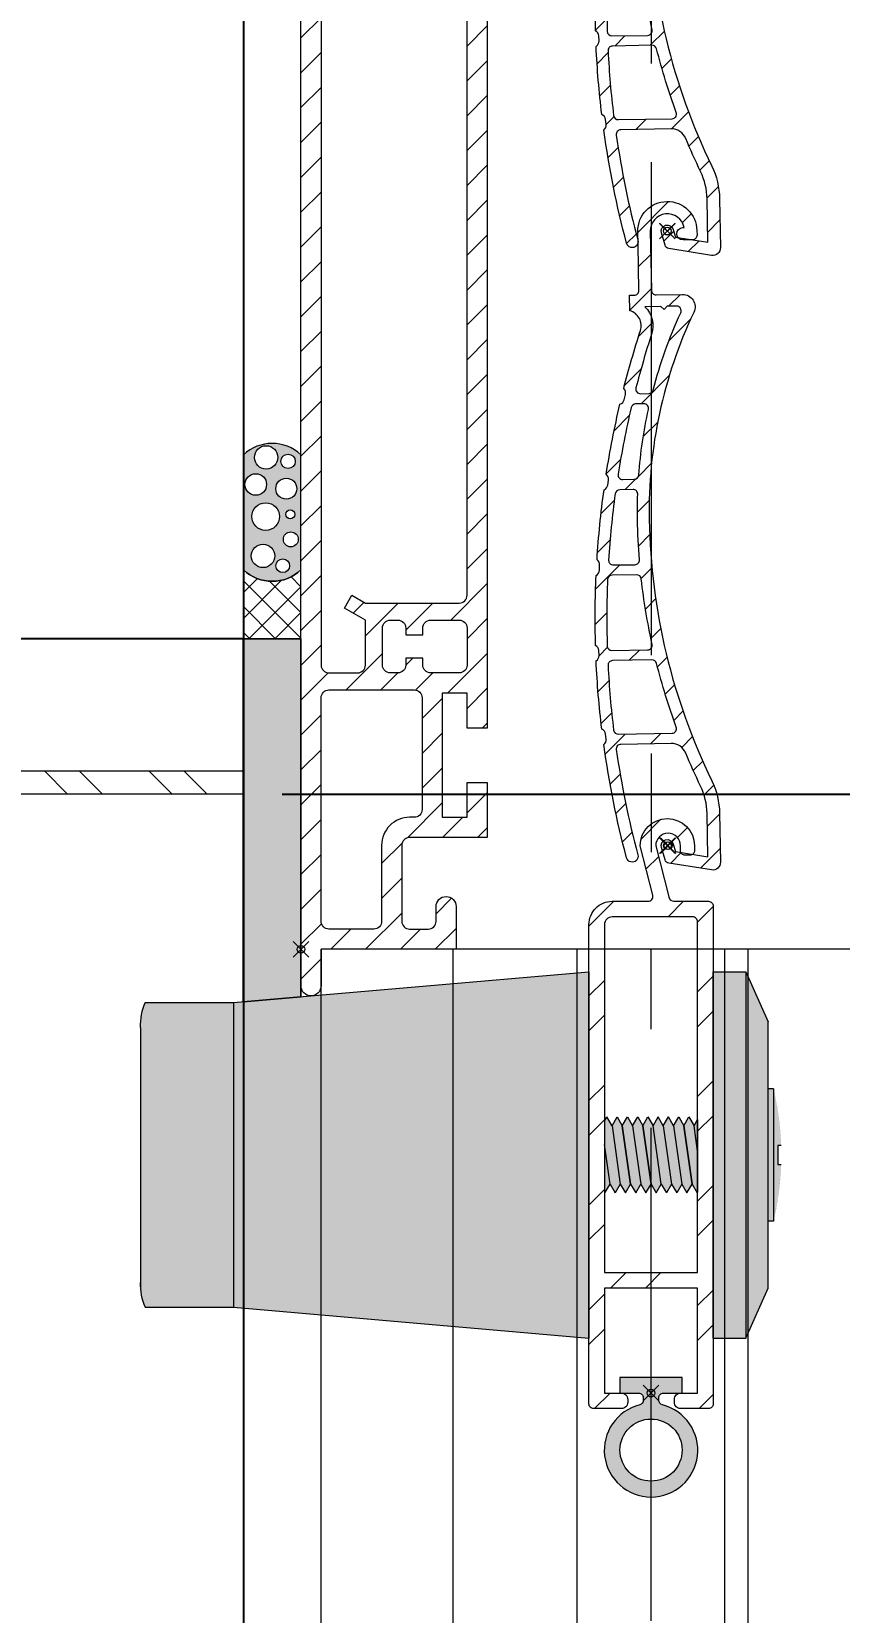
# Model space of a CAD drawing. Header units: millimetres. Extents: x -20000 to 230000, y -17405 to 25402.
# Drawn here: x 74986.4 to 75038.4, y -11908.4 to -11806.6 of the extents above; entities that cross this region are included whole.
import ezdxf

# ---------------------------------------------------------------- set-up
doc = ezdxf.new("R2010")
doc.units = ezdxf.units.MM
doc.header["$PDMODE"] = 35
doc.header["$PDSIZE"] = 0.5
doc.linetypes.add('AXES', pattern=[50.8, 31.75, -6.35, 6.35, -6.35])
doc.layers.get('0').update_dxf_attribs({"lineweight": 13})
doc.layers.get('Defpoints').update_dxf_attribs({"true_color": 0xc2a584})
doc.layers.add('0 - Invisible', color=43, linetype='Continuous', lineweight=0, plot=False)
for name, color, linetype, lineweight in [('1 - Acier', 160, 'Continuous', 13), ('1 - Aluminium', 150, 'Continuous', 13), ('1 - Axe', 1, 'AXES', 0), ('1 - BETON', 251, 'Continuous', 25), ('1 - Béton', 251, 'Continuous', 25), ('1 - Cotation', 32, 'Continuous', 13), ('1 - Joint', 7, 'Continuous', 13), ('1 - PVC', 7, 'Continuous', 13), ('1 - Silicone', 40, 'Continuous', 13)]:
    doc.layers.add(name, color=color, linetype=linetype, lineweight=lineweight)
doc.layers.add('1 - Cache', color=7, linetype='Continuous', lineweight=0, true_color=0xffffff)
doc.styles.add('Texte Poralu', font='tahomabd.ttf')
doc.dimstyles.new('100 - 1000', dxfattribs={"dimtxt": 15, "dimasz": 15, "dimexe": 5, "dimexo": 2.5, "dimgap": 8, "dimtad": 1, "dimdec": 1, "dimtxsty": 'Texte Poralu', "dimcen": 10, "dimazin": 0, "dimtfac": 1, "dimtdec": 1, "dimtmove": 0, "dimatfit": 3, "dimfxl": 1, "dimarcsym": 0})
doc.dimstyles.new('30 - 1000', dxfattribs={"dimtxt": 10, "dimasz": 10, "dimexe": 5, "dimexo": 2.5, "dimgap": 5, "dimtad": 1, "dimdec": 1, "dimtxsty": 'Texte Poralu', "dimcen": 5, "dimazin": 0, "dimtfac": 1, "dimtdec": 1, "dimtmove": 0, "dimatfit": 3, "dimfxl": 1, "dimarcsym": 0})

# ---------------------------------------------------------------- blocks, each defined once
blk = doc.blocks.new('*D652')
at = {"layer": '1 - Cotation', "color": 0, "lineweight": -2, "transparency": 16777216}
for p, q in [((75002.5, -11855.67), (75350, -11855.67)), ((75345, -11870.67), (75345, -12891.27)), ((75397.5, -12906.27), (75340, -12906.27))]:
    blk.add_line(p, q, dxfattribs=at)
at = {"layer": '1 - Cotation', "color": 0, "transparency": 16777216}
for points in [[(75342.5, -11870.67), (75347.5, -11870.67), (75345, -11855.67)], [(75342.5, -12891.27), (75347.5, -12891.27), (75345, -12906.27)]]:
    blk.add_solid(points, dxfattribs=at)
at = {"layer": 'Defpoints', "color": 0, "transparency": 16777216}
for p in [(75000, -11855.67), (75345, -12906.27), (75400, -12906.27)]:
    blk.add_point(p, dxfattribs=at)
at = {"layer": '1 - Cotation', "color": 0, "transparency": 16777216, "insert": (75329.5, -12380.97), "char_height": 15, "attachment_point": 5, "rotation": 90, "style": 'Texte Poralu'}
blk.add_mtext('H', dxfattribs=at)
blk = doc.blocks.new('*U558')
at = {"layer": '1 - BETON'}
h = blk.add_hatch(dxfattribs=at)
h.set_pattern_fill('CONCRETE', color=256, scale=15, style=0, pattern_type=2)
h.set_pattern_definition([(50, (170, 40), (107.589, -9.413), [11.25, -123.75]), (355, (170, 40), (-20.813, 112.829), [9, -99]), (100.451, (178.97, 39.22), (86.776, 103.416), [9.561, -105.171]), (46.184, (170, 70), (160.086, -24.828), [16.875, -185.625]), (96.636, (183.34, 67.93), (140.2, 146.12), [14.34, -157.757]), (351.184, (170, 70), (140.2, 146.12), [13.5, -148.5]), (21, (185, 62.5), (89.536, -60.393), [11.25, -123.75]), (326, (185, 62.5), (36.497, 108.773), [9, -99]), (71.451, (192.46, 57.47), (126.033, 48.38), [9.561, -105.171]), (37.5, (170, 40), (1.824, 49.934), [0, -97.8, 0, -100.5, 0, -99.375]), (7.5, (170, 40), (39.4604, 59.162), [0, -57.3, 0, -95.55, 0, -37.875]), (327.5, (136.55, 40), (80.0734, -3.3832), [0, -37.5, 0, -117, 0, -155.25]), (317.5, (121.55, 40), (87.478, 15.016), [0, -48.75, 0, -77.7, 0, -110.25])])
h.paths.add_polyline_path([(400, 390), (350, 440), (-180, 440), (-180, 0), (0, 0), (0, 390)])
blk.add_lwpolyline([(400, 390), (0, 390), (0, 0), (-180, 0), (-180, 440)], dxfattribs=at)
blk = doc.blocks.new('*D655')
at = {"layer": '1 - Cotation', "color": 0, "lineweight": -2, "transparency": 16777216}
for p, q in [((75397.5, -11455.67), (75340, -11455.67)), ((75345, -11470.67), (75345, -11840.67)), ((75002.5, -11855.67), (75350, -11855.67))]:
    blk.add_line(p, q, dxfattribs=at)
at = {"layer": '1 - Cotation', "color": 0, "transparency": 16777216}
for points in [[(75342.5, -11470.67), (75347.5, -11470.67), (75345, -11455.67)], [(75342.5, -11840.67), (75347.5, -11840.67), (75345, -11855.67)]]:
    blk.add_solid(points, dxfattribs=at)
at = {"layer": 'Defpoints', "color": 0, "transparency": 16777216}
for p in [(75400, -11455.67), (75000, -11855.67), (75345, -11855.67)]:
    blk.add_point(p, dxfattribs=at)
at = {"layer": '1 - Cotation', "color": 0, "transparency": 16777216, "insert": (75329.5, -11655.67), "char_height": 15, "attachment_point": 5, "rotation": 90, "style": 'Texte Poralu'}
blk.add_mtext('RET', dxfattribs=at)
blk = doc.blocks.new('*D668')
at = {"layer": 'Defpoints', "color": 0, "lineweight": -2, "transparency": 16777216}
for p, q in [((75002.5, -11455.67), (75255.74, -11455.67)), ((75250.74, -11845.67), (75250.74, -11465.67)), ((75002.5, -11855.67), (75255.74, -11855.67))]:
    blk.add_line(p, q, dxfattribs=at)
at = {"layer": 'Defpoints', "color": 0, "transparency": 16777216}
for p in [(75000, -11455.67), (75250.74, -11455.67), (75000, -11855.67)]:
    blk.add_point(p, dxfattribs=at)
for points in [[(75249.08, -11465.67), (75252.41, -11465.67), (75250.74, -11455.67)], [(75249.08, -11845.67), (75252.41, -11845.67), (75250.74, -11855.67)]]:
    blk.add_solid(points, dxfattribs=at)
at = {"layer": 'Defpoints', "color": 0, "transparency": 16777216, "insert": (75240.54, -11655.67), "char_height": 10, "attachment_point": 5, "rotation": 90, "style": 'Texte Poralu'}
blk.add_mtext('400', dxfattribs=at)
blk = doc.blocks.new('*U267')
at = {"layer": '1 - Silicone'}
h = blk.add_hatch(dxfattribs=at)
h.set_pattern_fill('ANSI37', color=256, scale=0.37, style=0)
h.set_pattern_definition([(45, (-3546.3827, -4016.8175), (-0.8306737, 0.8306737), []), (135, (-3546.3827, -4016.8175), (-0.8306737, -0.8306737), [])])
h.paths.add_polyline_path([(4.44, 3.7), (0, 3.7), (0, 0), (4.44, 0, -0.4)])
h = blk.add_hatch(color=256, dxfattribs=at)
edge = h.paths.add_edge_path(flags=16)
edge.add_arc((11.43, 0.83), 0.464, -180, 0, ccw=False)
edge.add_arc((11.43, 0.83), 0.464, 0, 180, ccw=False)
edge = h.paths.add_edge_path(flags=16)
edge.add_arc((11.68, 2.24), 0.753, 0, 180, ccw=False)
edge.add_arc((11.68, 2.24), 0.753, -180, 0, ccw=False)
edge = h.paths.add_edge_path(flags=16)
edge.add_arc((9.94, 2.91), 0.695, 0, 180, ccw=False)
edge.add_arc((9.94, 2.91), 0.695, -180, 0, ccw=False)
edge = h.paths.add_edge_path(flags=16)
edge.add_arc((9.67, 0.94), 0.677, -180, 0, ccw=False)
edge.add_arc((9.67, 0.94), 0.677, 0, 180, ccw=False)
edge = h.paths.add_edge_path(flags=16)
edge.add_arc((8.01, 0.69), 0.29, -180, 0, ccw=False)
edge.add_arc((8.01, 0.69), 0.29, 0, 180, ccw=False)
edge = h.paths.add_edge_path(flags=16)
edge.add_arc((7.87, 2.27), 0.889, 0, 180, ccw=False)
edge.add_arc((7.87, 2.27), 0.889, -180, 0, ccw=False)
edge = h.paths.add_edge_path(flags=16)
edge.add_arc((6.4, 0.65), 0.483, -180, 0, ccw=False)
edge.add_arc((6.4, 0.65), 0.483, 0, 180, ccw=False)
edge = h.paths.add_edge_path(flags=16)
edge.add_arc((5.33, 2.44), 0.757, 0, 180, ccw=False)
edge.add_arc((5.33, 2.44), 0.757, -180, 0, ccw=False)
edge = h.paths.add_edge_path(flags=16)
edge.add_arc((4.7, 1.17), 0.444, -180, 0, ccw=False)
edge.add_arc((4.7, 1.17), 0.444, 0, 180, ccw=False)
edge = h.paths.add_edge_path()
edge.add_line((11.84, 3.7), (4.44, 3.7))
edge.add_arc((6.38, 1.85), 2.68, 136.3972, 223.6028)
edge.add_line((4.44, 0), (11.84, 0))
edge.add_arc((9.9, 1.85), 2.68, 316.3972, 403.6028)
for points in [[(4.44, 3.7), (0, 3.7), (0, 0), (4.44, 0, -0.4), (4.44, 3.7)], [(11.84, 3.7), (4.44, 3.7, 0.4), (4.44, 0), (11.84, 0, 0.4), (11.84, 3.7)], [(4.58, 2.44, -1), (6.09, 2.44, -1), (4.58, 2.44, -1)], [(6.98, 2.27, -1), (8.76, 2.27, -1), (6.98, 2.27, -1)], [(9.24, 2.91, -1), (10.63, 2.91, -1), (9.24, 2.91, -1)], [(10.93, 2.24, -1), (12.43, 2.24, -1), (10.93, 2.24, -1)], [(5.14, 1.17, -1), (4.26, 1.17, -1), (5.14, 1.17, -1)], [(6.88, 0.65, -1), (5.92, 0.65, -1), (6.88, 0.65, -1)], [(10.34, 0.94, -1), (8.99, 0.94, -1), (10.34, 0.94, -1)], [(11.89, 0.83, -1), (10.96, 0.83, -1), (11.89, 0.83, -1)], [(8.3, 0.69, -1), (7.72, 0.69, -1), (8.3, 0.69, -1)]]:
    blk.add_lwpolyline(points, format="xyb", close=True, dxfattribs=at)
blk = doc.blocks.new('*U425')
at = {"layer": '1 - Joint', "linetype": 'ByBlock'}
h = blk.add_hatch(color=256, dxfattribs=at)
h.paths.add_polyline_path([(0.8, 0), (2, 0), (2, 1), (-2, 1), (-2, 0), (-0.8, 0, -0.414214), (-0.5, -0.3), (-0.5, -0.46, -0.344183), (-0.73, -0.76, 8.126953), (0.73, -0.76, -0.344183), (0.5, -0.46), (0.5, -0.3, -0.414214)])
h.paths.add_polyline_path([(2, -3.67, -1), (-2, -3.67, -1)], flags=16)
blk.add_lwpolyline([(2, 1), (-2, 1), (-2, 0), (-0.8, 0, -0.414214), (-0.5, -0.3), (-0.5, -0.46, -0.344183), (-0.73, -0.76, 8.126953), (0.73, -0.76, -0.344183), (0.5, -0.46), (0.5, -0.3, -0.414214), (0.8, 0), (2, 0)], format="xyb", close=True, dxfattribs=at)
blk.add_circle((0, -3.67), 2, dxfattribs=at)
blk = doc.blocks.new('Rehau - VR MB 190 - Caisson face extérieure')
at = {"layer": '1 - PVC'}
h = blk.add_hatch(dxfattribs=at)
h.set_pattern_fill('ANSI31', color=256, scale=0.5, style=0)
h.set_pattern_definition([(45, (-94390.9857, -324034.8793), (-1.122532015, 1.122532015), [])])
h.paths.add_polyline_path([(0, -2.35), (0, 172), (3.8, 172), (3.8, 175.3), (2.5, 175.3), (1.8, 176), (1.8, 186.7, -0.414214), (3.3, 188.2), (11.5, 188.2, -0.414214), (12, 187.7), (12, 171), (14, 171), (15.53, 176.7), (14.4, 176.7, -0.414214), (14.2, 176.9, -0.131652), (14.23, 177), (14.66, 177.75, -0.267949), (15.1, 178), (16.57, 178, -0.493145), (17.05, 177.37), (15.1, 170.07, -0.339454), (14.61, 169.7), (12, 169.7), (12, 14.25), (10.7, 14.25), (10.7, 16.5), (9.1, 16.5), (9.1, 8.5), (10.7, 8.5), (10.7, 10.75), (12, 10.75), (12, 7.2), (7, 7.2, 0.414214), (6.5, 6.7), (6.5, 1.8, 0.414214), (7, 1.3), (8.2, 1.3, 0.414214), (8.7, 1.8), (8.7, 2.75, -0.414214), (9.35, 3.4, -0.414214), (10, 2.75), (10, 0), (1.3, 0), (1.3, -2.35, -0.414214), (0.65, -3, -0.414214)])
h.paths.add_polyline_path([(1.3, 113, -0.414214), (1.8, 113.5), (10.2, 113.5, -0.414214), (10.7, 113), (10.7, 70.8, -0.414214), (10.2, 70.3), (1.8, 70.3, -0.414214), (1.3, 70.8)], flags=16)
h.paths.add_polyline_path([(1.8, 69.2), (3.65, 69.2, -0.414214), (4.15, 68.7), (4.15, 65.8), (2.8, 65.02), (3.28, 64.2), (4.15, 64.7), (10.2, 64.7, -0.414214), (10.7, 64.2), (10.7, 22.8, -0.414214), (10.2, 22.3), (4.15, 22.3), (3.28, 22.8), (2.8, 21.98), (4.15, 21.2), (4.15, 18.3, -0.414214), (3.65, 17.8), (1.8, 17.8, -0.414214), (1.3, 18.3), (1.3, 20.7), (1.3, 22.8), (1.3, 64.2), (1.3, 66.3), (1.3, 68.7, -0.414214)], flags=16)
h.paths.add_polyline_path([(1.3, 115.1), (1.3, 157.4), (1.3, 159.5), (1.3, 161.9, -0.414214), (1.8, 162.4), (3.65, 162.4, -0.414214), (4.15, 161.9), (4.15, 159), (2.8, 158.22), (3.28, 157.4), (4.15, 157.9), (10.2, 157.9, -0.414214), (10.7, 157.4), (10.7, 115.1, -0.414214), (10.2, 114.6), (1.8, 114.6, -0.414214)], flags=16)
h.paths.add_polyline_path([(5.75, 69.2), (6.25, 69.2, -0.414214), (6.75, 68.7), (6.75, 68.25), (7.85, 68.25), (7.85, 68.7, -0.414214), (8.35, 69.2), (10.2, 69.2, -0.414214), (10.7, 68.7), (10.7, 66.3, -0.414214), (10.2, 65.8), (8.35, 65.8, -0.414214), (7.85, 66.3), (7.85, 66.75), (6.75, 66.75), (6.75, 66.3, -0.414214), (6.25, 65.8), (5.75, 65.8, -0.414214), (5.25, 66.3), (5.25, 68.25), (5.25, 68.7, -0.414214)], flags=16)
h.paths.add_polyline_path([(5.25, 159.5), (5.25, 161.45), (5.25, 161.9, -0.414214), (5.75, 162.4), (6.25, 162.4, -0.414214), (6.75, 161.9), (6.75, 161.45), (7.85, 161.45), (7.85, 161.9, -0.414214), (8.35, 162.4), (10.2, 162.4, -0.414214), (10.7, 161.9), (10.7, 159.5, -0.414214), (10.2, 159), (8.35, 159, -0.414214), (7.85, 159.5), (7.85, 159.95), (6.75, 159.95), (6.75, 159.5, -0.414214), (6.25, 159), (5.75, 159, -0.414214)], flags=16)
h.paths.add_polyline_path([(5.75, 21.2), (6.25, 21.2, -0.414214), (6.75, 20.7), (6.75, 20.25), (7.85, 20.25), (7.85, 20.7, -0.414214), (8.35, 21.2), (10.2, 21.2, -0.414214), (10.7, 20.7), (10.7, 18.3, -0.414214), (10.2, 17.8), (8.35, 17.8, -0.414214), (7.85, 18.3), (7.85, 18.75), (6.75, 18.75), (6.75, 18.3, -0.414214), (6.25, 17.8), (5.75, 17.8, -0.414214), (5.25, 18.3), (5.25, 20.7, -0.414214)], flags=16)
h.paths.add_polyline_path([(1.8, 163.5, -0.414214), (1.3, 164), (1.3, 170.2, -0.414214), (1.8, 170.7), (3.6, 170.7, 0.414214), (5.1, 172.2), (5.1, 175.1, 0.414214), (3.6, 176.6), (3.1, 176.6), (3.1, 186.9), (10.7, 186.9), (10.7, 164, -0.414214), (10.2, 163.5)], flags=16)
h.paths.add_polyline_path([(1.8, 16.7), (7.3, 16.7, -0.414214), (7.8, 16.2), (7.8, 9, -0.414214), (7.3, 8.5), (7, 8.5, 0.414214), (5.2, 6.7), (5.2, 1.8, -0.414214), (4.7, 1.3), (1.8, 1.3, -0.414214), (1.3, 1.8), (1.3, 16.2, -0.414214)], flags=16)
blk.add_lwpolyline([(12, 169.7), (12, 14.25), (10.7, 14.25), (10.7, 16.5), (9.1, 16.5), (9.1, 8.5), (10.7, 8.5), (10.7, 10.75), (12, 10.75), (12, 7.2), (7, 7.2, 0.414214), (6.5, 6.7), (6.5, 1.8, 0.414214), (7, 1.3), (8.2, 1.3, 0.414214), (8.7, 1.8), (8.7, 2.75, -0.414214), (9.35, 3.4, -0.414214), (10, 2.75), (10, 0), (1.3, 0), (1.3, -2.35, -0.414214), (0.65, -3, -0.414214), (0, -2.35), (0, 172)], format="xyb", dxfattribs=at)
for points in [[(1.3, 18.3, 0.414214), (1.8, 17.8), (3.65, 17.8, 0.414214), (4.15, 18.3), (4.15, 21.2), (2.8, 21.98), (3.28, 22.8), (4.15, 22.3), (10.2, 22.3, 0.414214), (10.7, 22.8), (10.7, 64.2, 0.414214), (10.2, 64.7), (4.15, 64.7), (3.28, 64.2), (2.8, 65.02), (4.15, 65.8), (4.15, 68.7, 0.414214), (3.65, 69.2), (1.8, 69.2, 0.414214), (1.3, 68.7), (1.3, 66.3), (1.3, 64.2), (1.3, 22.8), (1.3, 20.7)], [(6.25, 17.8), (5.75, 17.8, -0.414214), (5.25, 18.3), (5.25, 20.7, -0.414214), (5.75, 21.2), (6.25, 21.2, -0.414214), (6.75, 20.7), (6.75, 20.25), (7.85, 20.25), (7.85, 20.7, -0.414214), (8.35, 21.2), (10.2, 21.2, -0.414214), (10.7, 20.7), (10.7, 18.3, -0.414214), (10.2, 17.8), (8.35, 17.8, -0.414214), (7.85, 18.3), (7.85, 18.75), (6.75, 18.75), (6.75, 18.3, -0.414214)], [(7, 8.5, 0.414214), (5.2, 6.7), (5.2, 1.8, -0.414214), (4.7, 1.3), (1.8, 1.3, -0.414214), (1.3, 1.8), (1.3, 16.2, -0.414214), (1.8, 16.7), (7.3, 16.7, -0.414214), (7.8, 16.2), (7.8, 9, -0.414214), (7.3, 8.5)]]:
    blk.add_lwpolyline(points, format="xyb", close=True, dxfattribs=at)
blk = doc.blocks.new('Rehau - Lame finale Aluminium')
at = {"layer": '1 - Aluminium', "linetype": 'ByBlock'}
h = blk.add_hatch(dxfattribs=at)
h.set_pattern_fill('ANSI32', color=256, scale=0.5, style=0)
h.set_pattern_definition([(45, (-94148.554, -324121.8983), (-3.367596045, 3.367596045), []), (45, (-94146.309, -324121.8983), (-3.367596045, 3.367596045), [])])
h.paths.add_polyline_path([(2.9, -3.88, 0.414214), (2.6, -3.58), (0.37, -3.58, -0.365338), (0.04, -3.3), (-0.8, 0, -1), (0.8, 0), (0.8, -0.31, 0.414214), (1.1, -0.61), (1.4, -0.61, 0.414214), (1.7, -0.31), (1.7, 0, 1), (-1.8, 0), (-0.98, -3.19, -0.464839), (-1.3, -3.58), (-3.6, -3.58, 0.414214), (-5.1, -5.08), (-5.1, -35.95, 0.414214), (-4.8, -36.25), (-3, -36.25, 0.414214), (-2.6, -35.85), (-2.6, -35.65, 0.414214), (-3, -35.25), (-4.1, -35.25), (-4.1, -28.49), (1.9, -28.49), (1.9, -35.25), (0.8, -35.25, 0.414214), (0.4, -35.65), (0.4, -35.85, 0.414214), (0.8, -36.25), (2.6, -36.25, 0.414214), (2.9, -35.95)])
h.paths.add_polyline_path([(-4.1, -5.08, -0.414214), (-3.6, -4.58), (1.57, -4.58, -0.414214), (1.9, -4.91), (1.9, -27.49), (-4.1, -27.49)], flags=16)
at = {"layer": '0 - Invisible'}
for p in [(0, 0), (-1.1, -35.25)]:
    blk.add_point(p, dxfattribs=at)
at = {"layer": '1 - Aluminium', "linetype": 'ByBlock'}
for points in [[(-3.6, -3.58), (-1.3, -3.58, 0.464839), (-0.98, -3.19), (-1.8, 0, -1), (1.7, 0), (1.7, -0.31, -0.414214), (1.4, -0.61), (1.1, -0.61, -0.414214), (0.8, -0.31), (0.8, 0, 1), (-0.8, 0), (0.04, -3.3, 0.365338), (0.37, -3.58), (2.6, -3.58, -0.414214), (2.9, -3.88), (2.9, -35.95, -0.414214), (2.6, -36.25), (0.8, -36.25, -0.414214), (0.4, -35.85), (0.4, -35.65, -0.414214), (0.8, -35.25), (1.9, -35.25), (1.9, -28.49), (-4.1, -28.49), (-4.1, -35.25), (-3, -35.25, -0.414214), (-2.6, -35.65), (-2.6, -35.85, -0.414214), (-3, -36.25), (-4.8, -36.25, -0.414214), (-5.1, -35.95), (-5.1, -5.08, -0.414214)], [(-4.1, -27.49), (1.9, -27.49), (1.9, -4.91, 0.414214), (1.57, -4.58), (-3.6, -4.58, 0.414214), (-4.1, -5.08)]]:
    blk.add_lwpolyline(points, format="xyb", close=True, dxfattribs=at)
blk = doc.blocks.new('Rehau - Butée conique de tablier')
at = {"layer": '1 - Cache'}
h = blk.add_hatch(color=256, dxfattribs=at)
h.paths.add_polyline_path([(-30.89, 9.81), (-36.58, 9.81, 0.121436), (-36.89, 8.21), (-36.89, -8.55, 0.096027), (-36.58, -9.81), (-30.89, -9.81)])
h.paths.add_polyline_path([(-8, -11.8), (-8, 11.8), (-30.89, 9.81), (-30.89, -9.81)])
h = blk.add_hatch(color=256, dxfattribs=at)
h.paths.add_polyline_path([(2.11, 11.8), (0, 11.8), (0, -11.8), (2.11, -11.8)])
h.paths.add_polyline_path([(2.11, -11.8), (3.54, -8.58), (3.54, 8.58), (2.11, 11.8)])
h = blk.add_hatch(color=256, dxfattribs=at)
h.paths.add_polyline_path([(3.89, 4.26), (3.54, 4.26), (3.54, -4.26), (3.89, -4.26)])
h.paths.add_polyline_path([(3.89, -4.26, 0.050155), (4.38, -0.61), (4.16, -0.61), (4.16, 0.61), (4.38, 0.61, 0.050155), (3.89, 4.26)])
h = blk.add_hatch(color=256, dxfattribs=at)
h.paths.add_polyline_path([(-7, 0.66), (-7, -2.4), (-6.97, -2.45), (-6.64, -1.88)])
h.paths.add_polyline_path([(-6.51, 1.88), (-6.84, 2.45), (-7, 2.17), (-7, 0.66), (-6.64, -1.88), (-6.31, -2.45), (-5.98, -1.88)])
h.paths.add_polyline_path([(-5.85, 1.88), (-6.18, 2.45), (-6.51, 1.88), (-5.98, -1.88), (-5.65, -2.45), (-5.32, -1.88)])
h.paths.add_polyline_path([(-5.19, 1.88), (-5.52, 2.45), (-5.85, 1.88), (-5.32, -1.88), (-4.99, -2.45), (-4.66, -1.88)])
h.paths.add_polyline_path([(-4.53, 1.88), (-4.86, 2.45), (-5.19, 1.88), (-4.66, -1.88), (-4.33, -2.45), (-4, -1.88)])
h.paths.add_polyline_path([(-3.87, 1.88), (-4.2, 2.45), (-4.53, 1.88), (-4, -1.88), (-3.67, -2.45), (-3.34, -1.88)])
h.paths.add_polyline_path([(-3.21, 1.88), (-3.54, 2.45), (-3.87, 1.88), (-3.34, -1.88), (-3.01, -2.45), (-2.68, -1.88)])
h.paths.add_polyline_path([(-2.55, 1.88), (-2.88, 2.45), (-3.21, 1.88), (-2.68, -1.88), (-2.35, -2.45), (-2.02, -1.88)])
h.paths.add_polyline_path([(-1.89, 1.88), (-2.22, 2.45), (-2.55, 1.88), (-2.02, -1.88), (-1.69, -2.45), (-1.36, -1.88)])
h.paths.add_polyline_path([(-1, 0.23), (-1.23, 1.88), (-1.56, 2.45), (-1.89, 1.88), (-1.36, -1.88), (-1.03, -2.45), (-1, -2.39)])
h.paths.add_polyline_path([(-1, 2.28), (-1.23, 1.88), (-1, 0.23)], flags=17)
at = {"layer": '0 - Invisible'}
for p, q in [((-7, 2.17), (-7, -2.4)), ((-1, 2.28), (-1, -2.39))]:
    blk.add_line(p, q, dxfattribs=at)
at = {"layer": '1 - Acier', "linetype": 'ByBlock', "const_width": 0.00122}
for points in [[(4.38, 0.61, 0.050155), (3.89, 4.26)], [(3.89, -4.26, 0.050155), (4.38, -0.61)]]:
    blk.add_lwpolyline(points, format="xyb", dxfattribs=at)
at = {"layer": '1 - Acier', "linetype": 'ByBlock'}
for points in [[(3.89, 4.26, 0), (3.54, 4.26, 0)], [(3.89, 4.26, 0), (3.89, -4.26, 0)], [(-7, 2.17, 0), (-6.84, 2.45, 0)], [(-6.51, 1.88, 0), (-6.84, 2.45, 0)], [(-6.51, 1.88, 0), (-6.18, 2.45, 0)], [(-6.18, 2.45, 0), (-5.85, 1.88, 0)], [(-5.85, 1.88, 0), (-5.52, 2.45, 0)], [(-5.85, 1.88, 0), (-5.52, 2.45, 0)], [(-5.52, 2.45, 0), (-5.19, 1.88, 0)], [(-5.19, 1.88, 0), (-4.86, 2.45, 0)], [(-4.86, 2.45, 0), (-4.53, 1.88, 0)], [(-4.53, 1.88, 0), (-4.2, 2.45, 0)], [(-4.53, 1.88, 0), (-4.2, 2.45, 0)], [(-4.2, 2.45, 0), (-3.87, 1.88, 0)], [(-3.87, 1.88, 0), (-3.54, 2.45, 0)], [(-3.21, 1.88, 0), (-3.54, 2.45, 0)], [(-3.21, 1.88, 0), (-2.88, 2.45, 0)], [(-2.55, 1.88, 0), (-2.88, 2.45, 0)], [(-2.55, 1.88, 0), (-2.22, 2.45, 0)], [(-2.22, 2.45, 0), (-1.89, 1.88, 0)], [(-1.89, 1.88, 0), (-1.56, 2.45, 0)], [(-1.89, 1.88, 0), (-1.56, 2.45, 0)], [(-1.56, 2.45, 0), (-1.23, 1.88, 0)], [(-1.23, 1.88, 0), (-1, 2.28, 0)], [(-6.51, 1.88, 0), (-5.98, -1.88, 0)], [(-5.32, -1.88, 0), (-5.85, 1.88, 0)], [(-5.32, -1.88, 0), (-5.85, 1.88, 0)], [(-5.85, 1.88, 0), (-5.32, -1.88, 0)], [(-5.85, 1.88, 0), (-5.32, -1.88, 0)], [(-5.32, -1.88, 0), (-5.85, 1.88, 0)], [(-5.32, -1.88, 0), (-5.85, 1.88, 0)], [(-5.32, -1.88, 0), (-5.85, 1.88, 0)], [(-5.19, 1.88, 0), (-4.66, -1.88, 0)], [(-4, -1.88, 0), (-4.53, 1.88, 0)], [(-4, -1.88, 0), (-4.53, 1.88, 0)], [(-4, -1.88, 0), (-4.53, 1.88, 0)], [(-4, -1.88, 0), (-4.53, 1.88, 0)], [(-4, -1.88, 0), (-4.53, 1.88, 0)], [(-4.53, 1.88, 0), (-4, -1.88, 0)], [(-4.53, 1.88, 0), (-4, -1.88, 0)], [(-3.34, -1.88, 0), (-3.87, 1.88, 0)], [(-3.21, 1.88, 0), (-2.68, -1.88, 0)], [(-2.55, 1.88, 0), (-2.02, -1.88, 0)], [(-1.36, -1.88, 0), (-1.89, 1.88, 0)], [(-1.36, -1.88, 0), (-1.89, 1.88, 0)], [(-1.36, -1.88, 0), (-1.89, 1.88, 0)], [(-1.89, 1.88, 0), (-1.36, -1.88, 0)], [(-1.36, -1.88, 0), (-1.89, 1.88, 0)], [(-1.36, -1.88, 0), (-1.89, 1.88, 0)], [(-1.89, 1.88, 0), (-1.36, -1.88, 0)], [(-1, 0.23, 0), (-1.23, 1.88, 0)], [(-6.64, -1.88, 0), (-7, 0.66, 0)], [(4.16, 0.61, 0), (4.16, -0.61, 0)], [(4.38, 0.61, 0), (4.16, 0.61, 0)], [(4.16, -0.61, 0), (4.38, -0.61, 0)], [(-6.97, -2.45, 0), (-6.64, -1.88, 0)], [(-6.64, -1.88, 0), (-6.31, -2.45, 0)], [(-5.98, -1.88, 0), (-6.31, -2.45, 0)], [(-5.98, -1.88, 0), (-5.65, -2.45, 0)], [(-5.65, -2.45, 0), (-5.32, -1.88, 0)], [(-5.32, -1.88, 0), (-4.99, -2.45, 0)], [(-4.99, -2.45, 0), (-4.66, -1.88, 0)], [(-4.66, -1.88, 0), (-4.33, -2.45, 0)], [(-4.33, -2.45, 0), (-4, -1.88, 0)], [(-4, -1.88, 0), (-3.67, -2.45, 0)], [(-3.67, -2.45, 0), (-3.34, -1.88, 0)], [(-3.34, -1.88, 0), (-3.01, -2.45, 0)], [(-2.68, -1.88, 0), (-3.01, -2.45, 0)], [(-2.68, -1.88, 0), (-2.35, -2.45, 0)], [(-2.02, -1.88, 0), (-2.35, -2.45, 0)], [(-2.02, -1.88, 0), (-1.69, -2.45, 0)], [(-1.69, -2.45, 0), (-1.36, -1.88, 0)], [(-1.36, -1.88, 0), (-1.03, -2.45, 0)], [(-7, -2.4, 0), (-6.97, -2.45, 0)], [(-1.03, -2.45, 0), (-1, -2.39, 0)], [(3.89, -4.26, 0), (3.54, -4.26, 0)]]:
    blk.add_polyline3d(points, dxfattribs=at)
at = {"layer": '1 - PVC', "linetype": 'ByBlock'}
for p, q in [((-30.89, 9.81), (-8, 11.8)), ((-8, 11.8), (-8, -11.8)), ((0, -11.8), (0, 11.8)), ((0, 11.8), (2.11, 11.8)), ((2.11, 11.8), (3.54, 8.58)), ((2.11, 11.8), (2.11, -11.8)), ((-36.58, 9.81), (-30.89, 9.81)), ((-30.89, 9.81), (-30.89, -9.81)), ((-36.89, 8.21), (-36.89, -8.55)), ((3.54, -8.58), (3.54, 8.58)), ((2.11, -11.8), (3.54, -8.58)), ((-36.58, -9.81), (-30.89, -9.81)), ((-30.89, -9.81), (-8, -11.8)), ((0, -11.8), (2.11, -11.8))]:
    blk.add_line(p, q, dxfattribs=at)
for centre, start, end in [((-33.49, 8.38), 155.182, 182.8775), ((-33.49, -8.38), 177.1225, 204.818)]:
    blk.add_arc(centre, 3.41, start, end, dxfattribs=at)
blk = doc.blocks.new('Rehau - Lame PVC 37mm')
at = {"layer": '1 - PVC', "linetype": 'ByBlock'}
h = blk.add_hatch(dxfattribs=at)
h.set_pattern_fill('ANSI31', color=256, scale=0.5, angle=0.1266, style=0)
h.set_pattern_definition([(45.12660643, (-93264.7601, -324254.6907), (-1.1250097306, 1.120048819), [])])
h.paths.add_polyline_path([(1.71, -5.21, 0.551198), (0.97, -4.08), (-0.73, -4.11, -0.414214), (-1.03, -3.82), (-1.1, -0.02, -0.91252), (1.08, 0.22), (1, 0.22, 1), (1.01, -0.58), (1.61, -0.57, 0.414214), (1.91, -0.27), (1.9, 0.03, 1), (-1.9, -0.03), (-1.88, -0.88), (-1.83, -3.83, -0.414214), (-2.13, -4.14), (-2.43, -4.14), (-2.41, -5.14, -0.425767), (-1.73, -6.41, 0.01621), (-2.81, -10.15, -0.267178), (-2.7, -10.53), (-2.78, -10.87, -0.267178), (-3.05, -11.16, 0.019181), (-3.94, -15.67, -0.267178), (-3.79, -16.04), (-3.84, -16.36, -0.267178), (-4.08, -16.67, 0.018887), (-4.53, -21.18, -0.267178), (-4.36, -21.54), (-4.37, -21.85, -0.267178), (-4.59, -22.18, 0.018763), (-4.62, -26.69, -0.267178), (-4.41, -27.02), (-4.4, -27.33, -0.267178), (-4.59, -27.69, 0.018379), (-4.22, -32.08, -0.267178), (-3.98, -32.4), (-3.94, -32.71, -0.267178), (-4.09, -33.08, 0.031015), (-2.63, -40.37, 1), (-1.9, -40.17, -0.0292), (-3.29, -33.4, -0.451652), (-3, -33.06), (0.24, -33, -0.307343), (1.18, -33.62, 0.014352), (2.14, -35.75, -0.109303), (2.56, -37.51), (2.61, -40.3), (0.53, -39.97), (0.38, -39.48, 1), (-0.38, -39.7), (-0.15, -40.5, 0.291473), (0.09, -40.71), (2.84, -41.15, 0.466308), (3.42, -40.65), (3.36, -37.5, 0.109303), (2.86, -35.4, -0.109303), (-1.17, -18.59, -0.115584)])
h.paths.add_polyline_path([(-0.92, -10.25, -0.335884), (-1.2, -10.47), (-1.73, -10.48, -0.49576), (-2.02, -10.11, -0.015215), (-1.02, -6.65, 0.280188), (-1.44, -4.88), (-0.41, -4.86), (-0.21, -5.05), (-0.01, -4.85), (0.59, -4.84, -0.552075), (0.86, -5.27, 0.043108)], flags=16)
h.paths.add_polyline_path([(-1.22, -11.49, 0.034724), (-1.84, -15.71, -0.386888), (-2.13, -15.99), (-2.87, -16, -0.466301), (-3.17, -15.66, -0.01844), (-2.33, -11.37, -0.343232), (-2.05, -11.14), (-1.51, -11.13, -0.484234)], flags=16)
h.paths.add_polyline_path([(-1.91, -16.95, 0.013455), (-1.92, -18.61, 0.015723), (-1.8, -21.17, -0.432755), (-2.09, -21.49), (-3.48, -21.51, -0.437968), (-3.78, -21.2, -0.018153), (-3.36, -16.92, -0.370073), (-3.07, -16.66), (-2.21, -16.64, -0.430065)], flags=16)
h.paths.add_polyline_path([(-1.98, -22.14, -0.387105), (-1.68, -22.41, 0.026178), (-0.98, -26.61, -0.473507), (-1.27, -26.98), (-3.57, -27.02, -0.410419), (-3.87, -26.73, -0.018034), (-3.85, -22.45, -0.396991), (-3.56, -22.17)], flags=16)
h.paths.add_polyline_path([(-0.99, -27.62, -0.348545), (-0.69, -27.85, 0.026331), (0.57, -31.95, -0.515974), (0.3, -32.35), (-3.15, -32.41, -0.383851), (-3.46, -32.15, -0.017648), (-3.82, -27.98, -0.424261), (-3.53, -27.67)], flags=16)
at = {"layer": '0 - Invisible'}
for p in [(0, 0), (0, -39.59)]:
    blk.add_point(p, dxfattribs=at)
at = {"layer": '1 - PVC', "linetype": 'ByBlock'}
for points in [[(-3.29, -33.4, 0.0292), (-1.9, -40.17, -1), (-2.63, -40.37, -0.031015), (-4.09, -33.08, 0.267178), (-3.94, -32.71), (-3.98, -32.4, 0.267178), (-4.22, -32.08, -0.018379), (-4.59, -27.69, 0.267178), (-4.4, -27.33), (-4.41, -27.02, 0.267178), (-4.62, -26.69, -0.018763), (-4.59, -22.18, 0.267178), (-4.37, -21.85), (-4.36, -21.54, 0.267178), (-4.53, -21.18, -0.018887), (-4.08, -16.67, 0.267178), (-3.84, -16.36), (-3.79, -16.04, 0.267178), (-3.94, -15.67, -0.019181), (-3.05, -11.16, 0.267178), (-2.78, -10.87), (-2.7, -10.53, 0.267178), (-2.81, -10.15, -0.01621), (-1.73, -6.41, 0.425767), (-2.41, -5.14), (-2.43, -4.14), (-2.13, -4.14, 0.414214), (-1.83, -3.83), (-1.88, -0.88), (-1.9, -0.03, -1), (1.9, 0.03), (1.91, -0.27, -0.414214), (1.61, -0.57), (1.01, -0.58, -1), (1, 0.22), (1.08, 0.22, 0.91252), (-1.1, -0.02), (-1.03, -3.82, 0.414214), (-0.73, -4.11), (0.97, -4.08, -0.561428), (1.7, -5.24, 0.115373), (-1.17, -18.59, 0.109303), (2.86, -35.4, -0.109303), (3.36, -37.5), (3.42, -40.65, -0.466308), (2.84, -41.15), (0.09, -40.71, -0.291473), (-0.15, -40.5), (-0.38, -39.7, -1), (0.38, -39.48), (0.53, -39.97), (2.61, -40.3), (2.56, -37.51, 0.109303), (2.14, -35.75, -0.014352), (1.18, -33.62, 0.307343), (0.24, -33), (-3, -33.06, 0.451652), (-3.29, -33.4)], [(-2.02, -10.11, 0.49576), (-1.73, -10.48), (-1.2, -10.47, 0.335884), (-0.92, -10.25, -0.043108), (0.86, -5.27, 0.552075), (0.59, -4.84), (-0.01, -4.85), (-0.21, -5.05), (-0.41, -4.86), (-1.44, -4.88, -0.280188), (-1.02, -6.65, 0.015215), (-2.02, -10.11)], [(-3.17, -15.66, 0.466301), (-2.87, -16), (-2.13, -15.99, 0.386888), (-1.84, -15.71, -0.034724), (-1.22, -11.49, 0.484234), (-1.51, -11.13), (-2.05, -11.14, 0.343232), (-2.33, -11.37, 0.01844), (-3.17, -15.66)], [(-3.36, -16.92, 0.018153), (-3.78, -21.2, 0.437968), (-3.48, -21.51), (-2.09, -21.49, 0.432755), (-1.8, -21.17, -0.015723), (-1.92, -18.61, -0.013455), (-1.91, -16.95, 0.430065), (-2.21, -16.64), (-3.07, -16.66, 0.370073), (-3.36, -16.92)], [(-3.85, -22.45, 0.018034), (-3.87, -26.73, 0.410419), (-3.57, -27.02), (-1.27, -26.98, 0.473507), (-0.98, -26.61, -0.026178), (-1.68, -22.41, 0.387105), (-1.98, -22.14), (-3.56, -22.17, 0.396991), (-3.85, -22.45)], [(-3.46, -32.15, 0.383851), (-3.15, -32.41), (0.3, -32.35, 0.515974), (0.57, -31.95, -0.026331), (-0.69, -27.85, 0.348545), (-0.99, -27.62), (-3.53, -27.67, 0.424261), (-3.82, -27.98, 0.017648), (-3.46, -32.15)]]:
    blk.add_lwpolyline(points, format="xyb", dxfattribs=at)
blk = doc.blocks.new('*U282')
at = {"layer": '0 - Invisible'}
blk.add_circle((94.2, 101.5), 71.9, dxfattribs=at)
blk.add_point((-1.3, 0), dxfattribs=at)
at = {"layer": '1 - Axe'}
blk.add_line((21.25, 101.5), (21.25, 0), dxfattribs=at)
blk.add_circle((94.2, 101.5), 72.95, dxfattribs=at)
for name, p in [('Rehau - VR MB 190 - Caisson face extérieure', (-1.3, 0)), ('Rehau - Lame PVC 37mm', (22.3, 85.84)), ('Rehau - Lame PVC 37mm', (22.3, 46.26)), ('Rehau - Lame finale Aluminium', (22.35, 6.67)), ('Rehau - Butée conique de tablier', (25.25, -13.24)), ('*U425', (21.25, -28.58))]:
    blk.add_blockref(name, p)
blk = doc.blocks.new('*U474')
at = {"layer": '1 - Silicone'}
blk.add_hatch(color=256, dxfattribs=at).paths.add_polyline_path([(0, -23.38), (3.7, -23.06), (3.7, 0), (0, 0)])
at = {"layer": '0 - Invisible'}
for p, q in [((0, 0), (3.7, 0)), ((3.7, -23.06), (0, -23.38))]:
    blk.add_line(p, q, dxfattribs=at)
blk.add_lwpolyline([(0, -23.38), (3.7, -23.06), (3.7, 0), (0, 0)], close=True, dxfattribs=at)
at = {"layer": '1 - Axe'}
blk.add_line((26.25, -368.05), (26.25, -20), dxfattribs=at)
at = {"layer": '1 - Béton'}
blk.add_line((0, -23.38), (0, 0), dxfattribs=at)
at = {"layer": '1 - Joint'}
for p, q in [((21.5, -368.05), (21.5, -20)), ((31, -368.05), (31, -20))]:
    blk.add_line(p, q, dxfattribs=at)
at = {"layer": '1 - PVC'}
for p, q in [((3.7, 0), (3.7, -23.06)), ((5, -368.05), (5, -20)), ((42, -20), (5, -20)), ((13.5, -368.05), (13.5, -20)), ((32.5, -368.05), (32.5, -20))]:
    blk.add_line(p, q, dxfattribs=at)
blk.add_blockref('*U282', (5, -20))
at = {"rotation": 90}
blk.add_blockref('*U267', (3.7, 0), dxfattribs=at)
blk = doc.blocks.new('*U433')
at = {"layer": '1 - Aluminium'}
h = blk.add_hatch(dxfattribs=at)
h.set_pattern_fill('ANSI32', color=256, scale=0.5, angle=90, style=0)
h.set_pattern_definition([(135, (-295.6066, -10.1673), (-3.367596, -3.367596), []), (135, (-295.6066, -7.922), (-3.367596, -3.367596), [])])
edge = h.paths.add_edge_path()
edge.add_line((0, 1.5), (0, 0))
edge.add_line((0, 0), (-284.38, 0))
edge.add_line((-284.38, 0), (-294.55, -10.17))
edge.add_line((-294.55, -10.17), (-295.61, -9.11))
edge.add_line((-295.61, -9.11), (-285.44, 1.06))
edge.add_arc((-284.38, 0), 1.5, 90, 135, ccw=False)
edge.add_line((-284.38, 1.5), (0, 1.5))
blk.add_lwpolyline([(0, 1.5), (0, 0), (0, 0, -0.414214), (0, 0), (-284.38, 0), (-294.55, -10.17), (-295.61, -9.11), (-285.44, 1.06, -0.198912), (-284.38, 1.5), (0, 1.5)], format="xyb", close=True, dxfattribs=at)

msp = doc.modelspace()

# ---------------------------------------------------------------- linework, layer by layer
at = {"layer": '1 - BETON', "ltscale": 2}
msp.add_lwpolyline([(75000, -11845.67), (75000, -12806.27), (75000, -12806.27)], dxfattribs=at)

# ---------------------------------------------------------------- block references
for name, p in [('*U558', (75000, -11845.67)), ('*U474', (75000, -11845.67)), ('*U433', (75000, -11855.67))]:
    msp.add_blockref(name, p)

# ---------------------------------------------------------------- dimensions: what is measured, and where the dimension line sits
at = {"layer": '1 - Cotation'}
for base, p1, p2, angle, text, picture, middle in [((75345, -11855.67), (75400, -11455.67), (75000, -11855.67), 270, 'RET', '*D655', (75329.5, -11655.67)), ((75345, -12906.27), (75000, -11855.67), (75400, -12906.27), 90, 'H', '*D652', (75329.5, -12380.97))]:
    dim = msp.add_linear_dim(base=base, p1=p1, p2=p2, angle=angle, text=text, dimstyle='100 - 1000', dxfattribs=at)
    dim.commit()
    dim.dimension.update_dxf_attribs({"geometry": picture, "text_midpoint": middle})
at = {"layer": 'Defpoints'}
dim = msp.add_linear_dim(base=(75250.74, -11455.67), p1=(75000, -11855.67), p2=(75000, -11455.67), angle=90, dimstyle='30 - 1000', dxfattribs=at)
dim.commit()
dim.dimension.update_dxf_attribs({"geometry": '*D668', "text_midpoint": (75240.54, -11655.67)})

doc.saveas('drawing.dxf')
